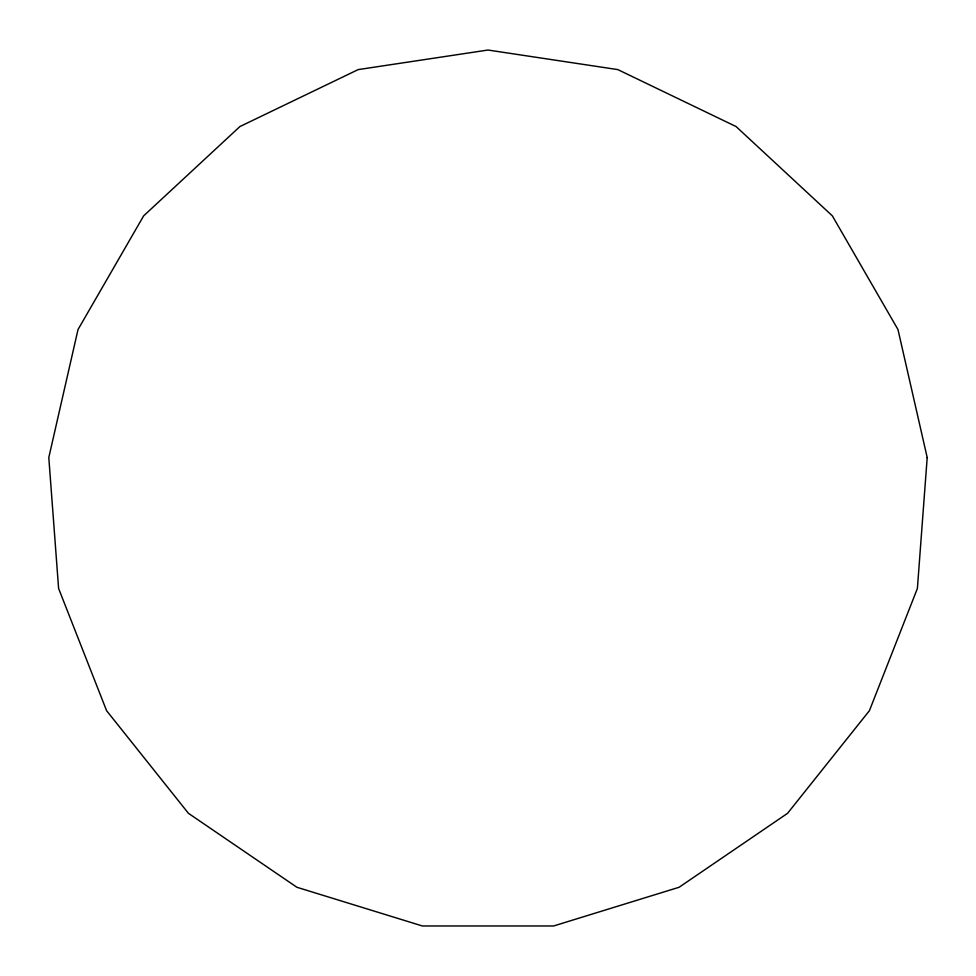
<?xml version="1.0" encoding="UTF-8"?>
<svg xmlns="http://www.w3.org/2000/svg" width="976" height="976" viewBox="0 0 976 976"><rect width="100%" height="100%" fill="white"/><g stroke="black" fill="none" stroke-linecap="round" stroke-linejoin="round"><path stroke-width="1.46" d="M927.2 457.549L917.391 588.467L869.421 710.674L787.571 813.313L679.101 887.269L553.648 925.968L422.352 925.968L296.899 887.269L188.429 813.313L106.579 710.674L58.609 588.467L48.8 457.549L78.019 329.546L143.655 215.855L239.901 126.563L358.18 69.601L488 50.032L617.82 69.601L736.099 126.563L832.345 215.855L897.981 329.546L927.2 457.549"/></g></svg>
